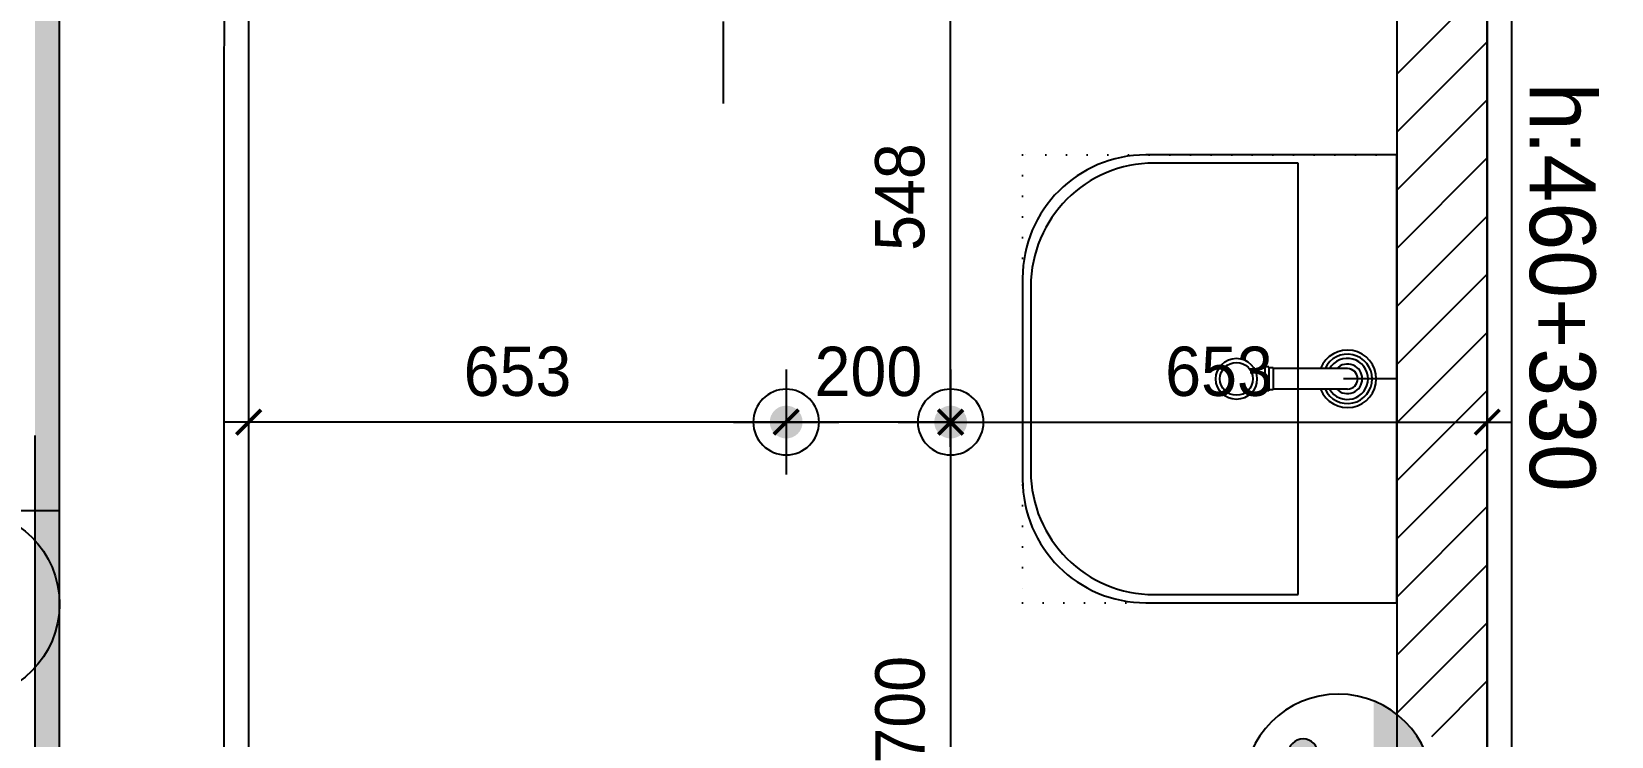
# Model space of a CAD drawing. Header units: inches. Extents: x 3778 to 56227, y -16914 to 35091.
# Drawn here: x 40345 to 42266, y -4924 to -4066 of the extents above; entities that cross this region are included whole.
import ezdxf

# ---------------------------------------------------------------- set-up
doc = ezdxf.new("R2010")
doc.units = ezdxf.units.IN
doc.header["$LTSCALE"] = 100
doc.header["$MEASUREMENT"] = 0
doc.header["$PDSIZE"] = 700.071425
doc.linetypes.add('DOT', pattern=[0.25, 0, -0.25])
for name, color, linetype in [('03-WAL NEW', 3, 'Continuous'), ('07-DIM WAL', 5, 'Continuous'), ('2-con', 2, 'Continuous'), ('3.기호.계단선', 30, 'Continuous'), ('BATH', 4, 'Continuous'), ('CO-BATH', 6, 'Continuous'), ('HAT', 8, 'Continuous'), ('RC-LIGHT', 7, 'Continuous'), ('설비', 140, 'Continuous')]:
    doc.layers.add(name, color=color, linetype=linetype)
doc.styles.add('HY 울릉도 L', font='')
doc.styles.add('코레일둥고', font='Korail_Round_Gothic_Medium.ttf')
doc.styles.get('HY 울릉도 L').set_extended_font_data('HY울릉도L')
doc.dimstyles.new('30', dxfattribs={"dimscale": 30, "dimtxt": 2, "dimasz": 1, "dimexe": 1, "dimexo": 1, "dimgap": 1, "dimtad": 1, "dimdec": 0, "dimrnd": 0.05, "dimdsep": 46, "dimlunit": 6, "dimtxsty": 'HY 울릉도 L', "dimblk": 'ARCHTICK', "dimcen": 2.5, "dimdle": 1, "dimclrd": 133, "dimclre": 133, "dimclrt": 30, "dimadec": 0, "dimazin": 0, "dimtfac": 1, "dimtdec": 0, "dimtix": 1, "dimtmove": 2, "dimatfit": 3, "dimldrblk": 'ARCHTICK', "dimfxl": 0, "dimlwd": -1, "dimlwe": -1, "dimarcsym": 0})

# ---------------------------------------------------------------- blocks, each defined once
blk = doc.blocks.new('cjvjf')
at = {"layer": '2-con'}
blk.add_lwpolyline([(152882.5, 76193.5), (151682.5, 76193.5), (151682.5, 75123.5), (152892.5, 75123.5), (152892.5, 71496.5), (150915.5, 71496.5), (150915.5, 71696.5), (152731.5, 71696.5), (152731.5, 74371.5), (151165.5, 74371.5), (151165.1, 72491.5), (150965.5, 72491.5), (150965.5, 74569.5), (151492.5, 74569.5), (151492.5, 76174.5), (150867.5, 76174.5), (150867, 76382.7), (152882.5, 76393.5), (152882.5, 76193.5)], dxfattribs=at)
blk = doc.blocks.new('cjscjdeh')
at = {"color": 8}
for p, q in [((149029.3, 76789.9), (149029.3, 76689.9)), ((149848.5, 76354.9), (149783.5, 76354.9)), ((146544.5, 76194.9), (148222.5, 76194.9))]:
    blk.add_line(p, q, dxfattribs=at)
at = {"layer": '03-WAL NEW'}
blk.add_lwpolyline([(149848.5, 76849.9), (149848.5, 75054.9), (149958.5, 75054.9), (149958.5, 77669.9)], dxfattribs=at)
at = {"layer": 'BATH', "color": 8}
for p, q in [((148452.5, 75054.9), (148452.5, 77669.9)), ((149958.5, 77669.9), (149958.5, 75054.9))]:
    blk.add_line(p, q, dxfattribs=at)
at = {"layer": 'CO-BATH', "color": 8}
for p, q in [((149848.5, 76627.4), (149543.5, 76627.4)), ((149728.5, 76617.4), (149553.5, 76617.4)), ((149728.5, 76092.4), (149728.5, 76617.4)), ((149848.5, 76082.4), (149848.5, 76627.4)), ((149393.5, 76477.4), (149393.5, 76232.4)), ((149403.5, 76467.4), (149403.5, 76242.4)), ((149688, 76369.4), (149688, 76340.4)), ((149693, 76369.4), (149688, 76369.4)), ((149693, 76369.4), (149693, 76340.4)), ((149698, 76368.4), (149693, 76368.4)), ((149698, 76368.4), (149698, 76341.4)), ((149788.5, 76367.4), (149698, 76367.4)), ((149693, 76340.4), (149688, 76340.4)), ((149698, 76341.4), (149693, 76341.4)), ((149788.5, 76342.4), (149698, 76342.4)), ((149553.5, 76092.4), (149728.5, 76092.4)), ((149543.5, 76082.4), (149848.5, 76082.4))]:
    blk.add_line(p, q, dxfattribs=at)
at = {"layer": 'CO-BATH', "color": 8, "linetype": 'DOT'}
blk.add_lwpolyline([(149393.5, 76627.4), (149393.5, 76082.4), (149848.5, 76082.4), (149848.5, 76627.4)], close=True, dxfattribs=at)
at = {"layer": 'CO-BATH', "color": 8}
for radius in [25, 20]:
    blk.add_circle((149653.5, 76354.9), radius, dxfattribs=at)
for centre, radius, start, end in [((149543.5, 76477.4), 150, 90, 180), ((149553.5, 76467.4), 150, 90, 180), ((149788.5, 76354.9), 35, 200.9248, 159.0751), ((149788.5, 76354.9), 30, 204.6243, 155.3757), ((149788.5, 76354.9), 25, 210, 150), ((149788.5, 76354.9), 18, 223.9829, 136.017), ((149788.5, 76354.9), 12.5, 270, 90), ((149543.5, 76232.4), 150, 180, 270), ((149553.5, 76242.4), 150, 180, 270)]:
    blk.add_arc(centre, radius, start, end, dxfattribs=at)
at = {"layer": 'HAT', "color": 8, "linetype": 'Continuous'}
for p, q in [((149848.5, 76725.8), (149958.5, 76835.8)), ((149848.5, 76655.1), (149958.5, 76765.1)), ((149848.5, 76584.4), (149958.5, 76694.4)), ((149848.5, 76513.7), (149958.5, 76623.7)), ((149848.5, 76443), (149958.5, 76553)), ((149848.5, 76372.2), (149958.5, 76482.2)), ((149848.5, 76301.5), (149958.5, 76411.5)), ((149848.5, 76230.8), (149958.5, 76340.8)), ((149848.5, 76160.1), (149958.5, 76270.1)), ((149848.5, 76089.4), (149958.5, 76199.4)), ((149848.5, 76018.7), (149958.5, 76128.7)), ((149848.5, 75948), (149958.5, 76058)), ((149891.1, 75919.9), (149958.5, 75987.3))]:
    blk.add_line(p, q, dxfattribs=at)
blk.add_blockref('cjvjf', (-2743, 3328.4))
blk = doc.blocks.new('SW')
at = {"layer": '설비', "color": 140}
blk.add_circle((11533254.1, -14277699.4), 184, dxfattribs=at)
at = {"layer": '설비', "color": 140, "insert": (11533320, -14277600.8), "char_height": 197.143, "attachment_point": 3, "style": '코레일둥고'}
blk.add_mtext_dynamic_manual_height_columns('{\\fMalgun Gothic|b0|i0|c129|p50;S}', width=314.327, gutter_width=2.19, heights=[0], dxfattribs=at)
blk = doc.blocks.new('egoo')
at = {"layer": '설비'}
h = blk.add_hatch(color=140, dxfattribs=at)
edge = h.paths.add_edge_path()
edge.add_arc((1015645.3, 443433.7), 22.3, 0, 360)
h = blk.add_hatch(color=140, dxfattribs=at)
edge = h.paths.add_edge_path()
edge.add_arc((1015747.7, 443433.7), 22.3, 0, 360)
h = blk.add_hatch(color=140, dxfattribs=at)
edge = h.paths.add_edge_path()
edge.add_line((1015826.3, 443329.1), (1015566.6, 443329.1))
edge.add_ellipse((1015696.5, 443381.5), major_axis=(99, 99), ratio=1, start_angle=156.9578, end_angle=293.0422)
at = {"layer": '설비', "color": 140}
for centre, radius in [((1015696.5, 443381.5), 140), ((1015645.3, 443433.7), 22.3), ((1015747.7, 443433.7), 22.3)]:
    blk.add_circle(centre, radius, dxfattribs=at)
blk = doc.blocks.new('_ArchTick')
at = {"color": 0, "linetype": 'ByBlock', "const_width": 0.15}
blk.add_lwpolyline([(-0.5, -0.5), (0.5, 0.5)], dxfattribs=at)
blk = doc.blocks.new('*D258')
at = {"layer": '07-DIM WAL', "color": 133}
for p, q in [((41263, -4541.5), (41233, -4541.5)), ((41463, -4541.5), (41263, -4541.5)), ((41463, -4541.5), (41493, -4541.5))]:
    blk.add_line(p, q, dxfattribs=at)
at = {"layer": 'Defpoints', "color": 0}
for p in [(41263, -4541.5), (41263, -4541.5), (41463, -4541.5)]:
    blk.add_point(p, dxfattribs=at)
at = {"layer": '07-DIM WAL', "color": 133, "xscale": 30, "yscale": 30, "zscale": 30}
blk.add_blockref('_ArchTick', (41263, -4541.5), dxfattribs=at)
at = {"layer": '07-DIM WAL', "color": 133, "xscale": 30, "yscale": 30, "zscale": 30, "rotation": 180}
blk.add_blockref('_ArchTick', (41463, -4541.5), dxfattribs=at)
at = {"layer": '07-DIM WAL', "color": 30, "insert": (41363, -4480.2), "char_height": 60, "attachment_point": 5, "style": 'HY 울릉도 L'}
blk.add_mtext('200', dxfattribs=at)
blk = doc.blocks.new('*D259')
at = {"layer": '07-DIM WAL', "color": 133}
for p, q in [((41462.8, -4571.5), (41462.8, -3964)), ((41492.8, -3994), (41492.8, -3994)), ((41433, -4541.5), (41432.8, -4541.5))]:
    blk.add_line(p, q, dxfattribs=at)
at = {"layer": 'Defpoints', "color": 0}
for p in [(41462.8, -3994), (41462.8, -3994), (41463, -4541.5)]:
    blk.add_point(p, dxfattribs=at)
at = {"layer": '07-DIM WAL', "color": 133, "xscale": 30, "yscale": 30, "zscale": 30}
for p, rotation in [((41462.8, -3994), 90), ((41462.8, -4541.5), 270)]:
    blk.add_blockref('_ArchTick', p, dxfattribs=dict(at, rotation=rotation))
at = {"layer": '07-DIM WAL', "color": 30, "insert": (41401.5, -4267.7), "char_height": 60, "attachment_point": 5, "rotation": 90, "style": 'HY 울릉도 L'}
blk.add_mtext('548', dxfattribs=at)
blk = doc.blocks.new('*D260')
at = {"layer": '07-DIM WAL', "color": 133}
for p, q in [((41463, -4511.5), (41463, -5271.5)), ((41493, -4541.5), (41493, -4541.5)), ((41493, -5241.5), (41493, -5241.5))]:
    blk.add_line(p, q, dxfattribs=at)
at = {"layer": 'Defpoints', "color": 0}
for p in [(41463, -4541.5), (41463, -5241.5), (41463, -5241.5)]:
    blk.add_point(p, dxfattribs=at)
at = {"layer": '07-DIM WAL', "color": 133, "xscale": 30, "yscale": 30, "zscale": 30}
for p, rotation in [((41463, -4541.5), 90), ((41463, -5241.5), 270)]:
    blk.add_blockref('_ArchTick', p, dxfattribs=dict(at, rotation=rotation))
at = {"layer": '07-DIM WAL', "color": 30, "insert": (41401.7, -4891.5), "char_height": 60, "attachment_point": 5, "rotation": 90, "style": 'HY 울릉도 L'}
blk.add_mtext('700', dxfattribs=at)
blk = doc.blocks.new('*D269')
at = {"layer": '07-DIM WAL', "color": 133}
blk.add_line((41433, -4541.5), (42145.5, -4541.5), dxfattribs=at)
at = {"layer": 'Defpoints', "color": 0}
for p in [(41463, -4541.5), (42115.5, -4541.5), (42115.5, -4541.5)]:
    blk.add_point(p, dxfattribs=at)
at = {"layer": '07-DIM WAL', "color": 133, "xscale": 30, "yscale": 30, "zscale": 30, "rotation": 180}
blk.add_blockref('_ArchTick', (41463, -4541.5), dxfattribs=at)
at = {"layer": '07-DIM WAL', "color": 133, "xscale": 30, "yscale": 30, "zscale": 30}
blk.add_blockref('_ArchTick', (42115.5, -4541.5), dxfattribs=at)
at = {"layer": '07-DIM WAL', "color": 30, "insert": (41789.3, -4480.1), "char_height": 60, "attachment_point": 5, "style": 'HY 울릉도 L'}
blk.add_mtext('653', dxfattribs=at)
blk = doc.blocks.new('*D270')
at = {"layer": '07-DIM WAL', "color": 133}
blk.add_line((41293, -4541.5), (40579.5, -4541.5), dxfattribs=at)
at = {"layer": 'Defpoints', "color": 0}
for p in [(40609.5, -4541.5), (40609.5, -4541.5), (41263, -4541.5)]:
    blk.add_point(p, dxfattribs=at)
at = {"layer": '07-DIM WAL', "color": 133, "xscale": 30, "yscale": 30, "zscale": 30, "rotation": 180}
blk.add_blockref('_ArchTick', (40609.5, -4541.5), dxfattribs=at)
at = {"layer": '07-DIM WAL', "color": 133, "xscale": 30, "yscale": 30, "zscale": 30}
blk.add_blockref('_ArchTick', (41263, -4541.5), dxfattribs=at)
at = {"layer": '07-DIM WAL', "color": 30, "insert": (40936.3, -4480.1), "char_height": 60, "attachment_point": 5, "style": 'HY 울릉도 L'}
blk.add_mtext('653', dxfattribs=at)
blk = doc.blocks.new('hallogen')
h = blk.add_hatch(color=256)
h.dxf.hatch_style = 1
edge = h.paths.add_edge_path()
edge.add_arc((48591.7, 60854.3), 31.2, 0, 360, ccw=False)
at = {"color": 1, "linetype": 'Continuous'}
for p, q in [((48591.7, 60954.3), (48591.7, 60754.3)), ((48691.7, 60854.3), (48491.7, 60854.3))]:
    blk.add_line(p, q, dxfattribs=at)
at = {"color": 4, "linetype": 'Continuous'}
blk.add_circle((48591.7, 60854.3), 62.5, dxfattribs=at)

msp = doc.modelspace()

# ---------------------------------------------------------------- hatches: boundary and pattern name
at = {"layer": '3.기호.계단선'}
h = msp.add_hatch(color=10, dxfattribs=at)
h.dxf.hatch_style = 1
h.paths.add_polyline_path([(40349.4, -3219), (40349.4, -5819), (40379.4, -5819), (40379.4, -3219)])

# ---------------------------------------------------------------- linework, layer by layer
at = {"layer": '3.기호.계단선', "color": 10}
msp.add_lwpolyline([(40349.4, -4557.8), (40349.4, -5819), (40379.4, -5819), (40379.4, -3219), (40349.4, -3219)], dxfattribs=at)

# ---------------------------------------------------------------- block references
msp.add_blockref('cjscjdeh', (-107843, -80843.8))
at = {"layer": 'RC-LIGHT', "xscale": -0.64, "yscale": 0.64, "zscale": 0.64}
for p in [(72361.7, -43488.2), (72561.7, -43488.2)]:
    msp.add_blockref('hallogen', p, dxfattribs=at)
at = {"layer": '설비', "color": 140, "xscale": 0.625, "yscale": 0.625, "zscale": 0.625}
msp.add_blockref('SW', (-7168019.4, 8918799.2), dxfattribs=at)
at = {"layer": '설비', "color": 140, "xscale": -0.8214285869294655, "yscale": 0.8214285869294655, "zscale": 0.8214285869294655, "rotation": 90}
msp.add_blockref('egoo', (406140.7, 829334.7), dxfattribs=at)

# ---------------------------------------------------------------- texts
at = {"layer": '3.기호.계단선', "style": '코레일둥고'}
msp.add_text('h:460+330', height=80, rotation=270, dxfattribs=at).set_placement((42167.2, -4128.6))

# ---------------------------------------------------------------- dimensions: what is measured, and where the dimension line sits
at = {"layer": '07-DIM WAL'}
for base, p1, p2, picture, middle in [((41462.7852224, -3993.9513723), (41462.9700864, -4541.4513723), (41462.7852224, -3993.9513723), '*D259', (41401.4826443, -4267.7013723)), ((41463, -5241.5), (41463, -4541.5), (41463, -5241.5), '*D260', (41401.7, -4891.5))]:
    dim = msp.add_linear_dim(base=base, p1=p1, p2=p2, angle=90, dimstyle='30', override={"dimfxl": 1.25, "dimarcsym": 2}, dxfattribs=at)
    dim.commit()
    dim.dimension.update_dxf_attribs({"geometry": picture, "text_midpoint": middle})
for base, p1, p2, picture, middle in [((40609.55, -4541.4514), (41262.9701, -4541.4514), (40609.55, -4541.4514), '*D270', (40936.26, -4480.1081)), ((41263, -4541.5), (41463, -4541.5), (41263, -4541.5), '*D258', (41363, -4480.2)), ((42115.55, -4541.4514), (41462.9701, -4541.4514), (42115.55, -4541.4514), '*D269', (41789.26, -4480.1081))]:
    dim = msp.add_linear_dim(base=base, p1=p1, p2=p2, dimstyle='30', override={"dimfxl": 1.25, "dimarcsym": 2}, dxfattribs=at)
    dim.commit()
    dim.dimension.update_dxf_attribs({"geometry": picture, "text_midpoint": middle})

doc.saveas('drawing.dxf')
